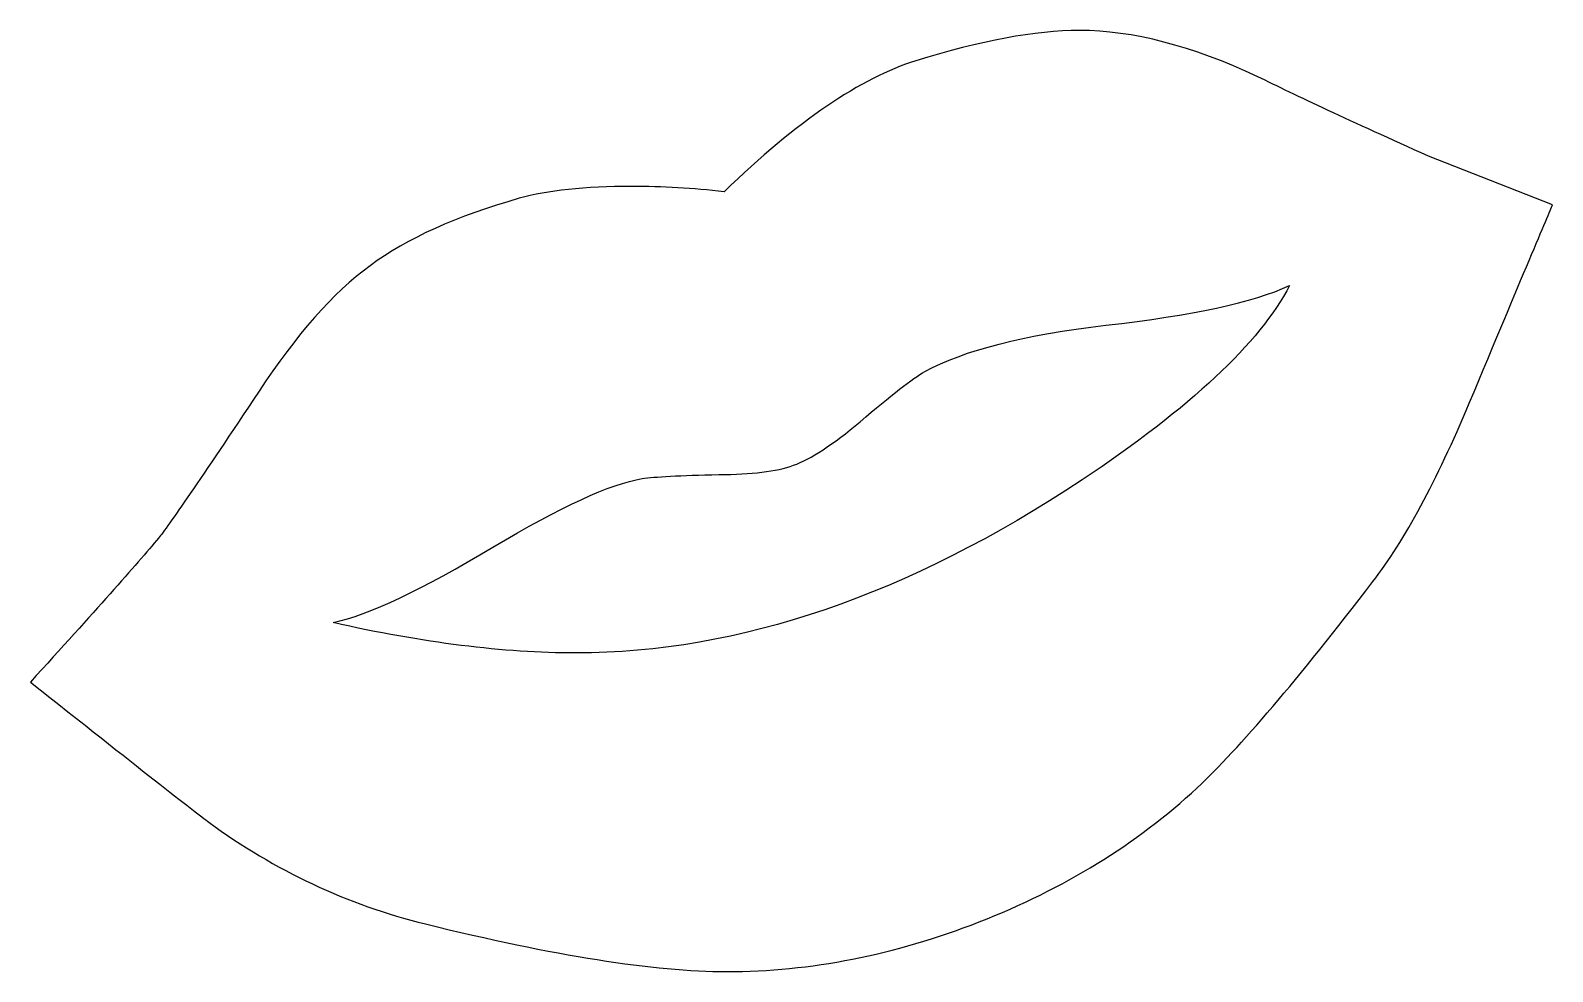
# Model space of a CAD drawing. Header units: centimetres. Extents: x -7.5 to 7.5, y -4.6 to 4.6.
import ezdxf

# ---------------------------------------------------------------- set-up
doc = ezdxf.new("R2010")
doc.units = ezdxf.units.CM
doc.header["$MEASUREMENT"] = 0
doc.layers.add('Camada 1', color=7, linetype='Continuous')

msp = doc.modelspace()

# ---------------------------------------------------------------- linework, layer by layer
at = {"layer": 'Camada 1'}
for points, knots in [([(7.45925, 2.90081), (7.42459, 2.8231), (7.1527, 2.17559), (6.64341, 0.95832), (6.64341, 0.95832), (6.32385, 0.19852), (6.00883, -0.38423), (5.69808, -0.78994), (5.69808, -0.78994), (4.96407, -1.74818), (4.39003, -2.42173), (3.97562, -2.81022), (3.97562, -2.81022), (3.37996, -3.36275), (2.66771, -3.80079), (1.83884, -4.12456), (1.83884, -4.12456), (1.01011, -4.4483), (0.18556, -4.61018), (-0.63456, -4.61018), (-0.63456, -4.61018), (-1.34251, -4.61018), (-2.32678, -4.45476), (-3.58715, -4.1439), (-3.58715, -4.1439), (-4.35569, -3.95422), (-5.0635, -3.62174), (-5.71101, -3.14684), (-5.71101, -3.14684), (-5.84052, -3.05199), (-6.42327, -2.59444), (-7.45927, -1.77418), (-7.45927, -1.77418), (-6.83768, -1.0923), (-6.41898, -0.62158), (-6.20308, -0.36255), (-6.20308, -0.36255), (-6.11683, -0.25886), (-5.78864, 0.22019), (-5.21894, 1.0749), (-5.21894, 1.0749), (-4.85625, 1.6273), (-4.49366, 2.03748), (-4.13108, 2.30516), (-4.13108, 2.30516), (-3.76849, 2.57268), (-3.28084, 2.79281), (-2.66775, 2.96561), (-2.66775, 2.96561), (-2.39155, 3.04332), (-2.02468, 3.08216), (-1.56698, 3.08216), (-1.56698, 3.08216), (-1.26485, 3.08216), (-0.96272, 3.06478), (-0.66046, 3.03035), (-0.66046, 3.03035), (0.05608, 3.72099), (0.68196, 4.14829), (1.21729, 4.31239), (1.21729, 4.31239), (1.85607, 4.51083), (2.39126, 4.61023), (2.82314, 4.61023), (2.82314, 4.61023), (3.34114, 4.61023), (3.92391, 4.45905), (4.5714, 4.15697), (4.5714, 4.15697), (4.93396, 3.97562), (5.4908, 3.71662), (6.24187, 3.37997), (6.24187, 3.37997), (6.24187, 3.37997), (7.45925, 2.90081), (7.45925, 2.90081)], [0, 0, 0, 0, 0.05, 0.05, 0.05, 0.05, 0.1, 0.1, 0.1, 0.1, 0.15, 0.15, 0.15, 0.15, 0.2, 0.2, 0.2, 0.2, 0.25, 0.25, 0.25, 0.25, 0.3, 0.3, 0.3, 0.3, 0.35, 0.35, 0.35, 0.35, 0.4, 0.4, 0.4, 0.4, 0.45, 0.45, 0.45, 0.45, 0.5, 0.5, 0.5, 0.5, 0.55, 0.55, 0.55, 0.55, 0.6, 0.6, 0.6, 0.6, 0.65, 0.65, 0.65, 0.65, 0.7, 0.7, 0.7, 0.7, 0.75, 0.75, 0.75, 0.75, 0.8, 0.8, 0.8, 0.8, 0.85, 0.85, 0.85, 0.85, 0.9, 0.9, 0.9, 0.9, 1, 1, 1, 1]), ([(4.88213, 2.11085), (4.52801, 1.94676), (3.92804, 1.81727), (3.08214, 1.72234), (3.08214, 1.72234), (2.27921, 1.62725), (1.68773, 1.4763), (1.30795, 1.26908), (1.30795, 1.26908), (1.18693, 1.19989), (0.97547, 1.03601), (0.67335, 0.77701), (0.67335, 0.77701), (0.40575, 0.55241), (0.18773, 0.40993), (0.01941, 0.34963), (0.01941, 0.34963), (-0.14892, 0.28917), (-0.393, 0.25901), (-0.71219, 0.25901), (-0.71219, 0.25901), (-1.09221, 0.25028), (-1.34251, 0.23731), (-1.4634, 0.22012), (-1.4634, 0.22012), (-1.77413, 0.16831), (-2.26204, -0.05626), (-2.92673, -0.45319), (-2.92673, -0.45319), (-3.61748, -0.86774), (-4.13979, -1.11372), (-4.49365, -1.19148), (-4.49365, -1.19148), (-3.61306, -1.39002), (-2.81886, -1.48919), (-2.11092, -1.48919), (-2.11092, -1.48919), (-0.51379, -1.48919), (1.13962, -0.92388), (2.84904, 0.20721), (2.84904, 0.20721), (3.91087, 0.91498), (4.5886, 1.54951), (4.88213, 2.11085)], [0, 0, 0, 0, 0.08333333, 0.08333333, 0.08333333, 0.08333333, 0.16666667, 0.16666667, 0.16666667, 0.16666667, 0.25, 0.25, 0.25, 0.25, 0.33333333, 0.33333333, 0.33333333, 0.33333333, 0.41666667, 0.41666667, 0.41666667, 0.41666667, 0.5, 0.5, 0.5, 0.5, 0.58333333, 0.58333333, 0.58333333, 0.58333333, 0.66666667, 0.66666667, 0.66666667, 0.66666667, 0.75, 0.75, 0.75, 0.75, 0.83333333, 0.83333333, 0.83333333, 0.83333333, 1, 1, 1, 1])]:
    msp.add_open_spline(points, degree=3, knots=knots, dxfattribs=at)

doc.saveas('drawing.dxf')
